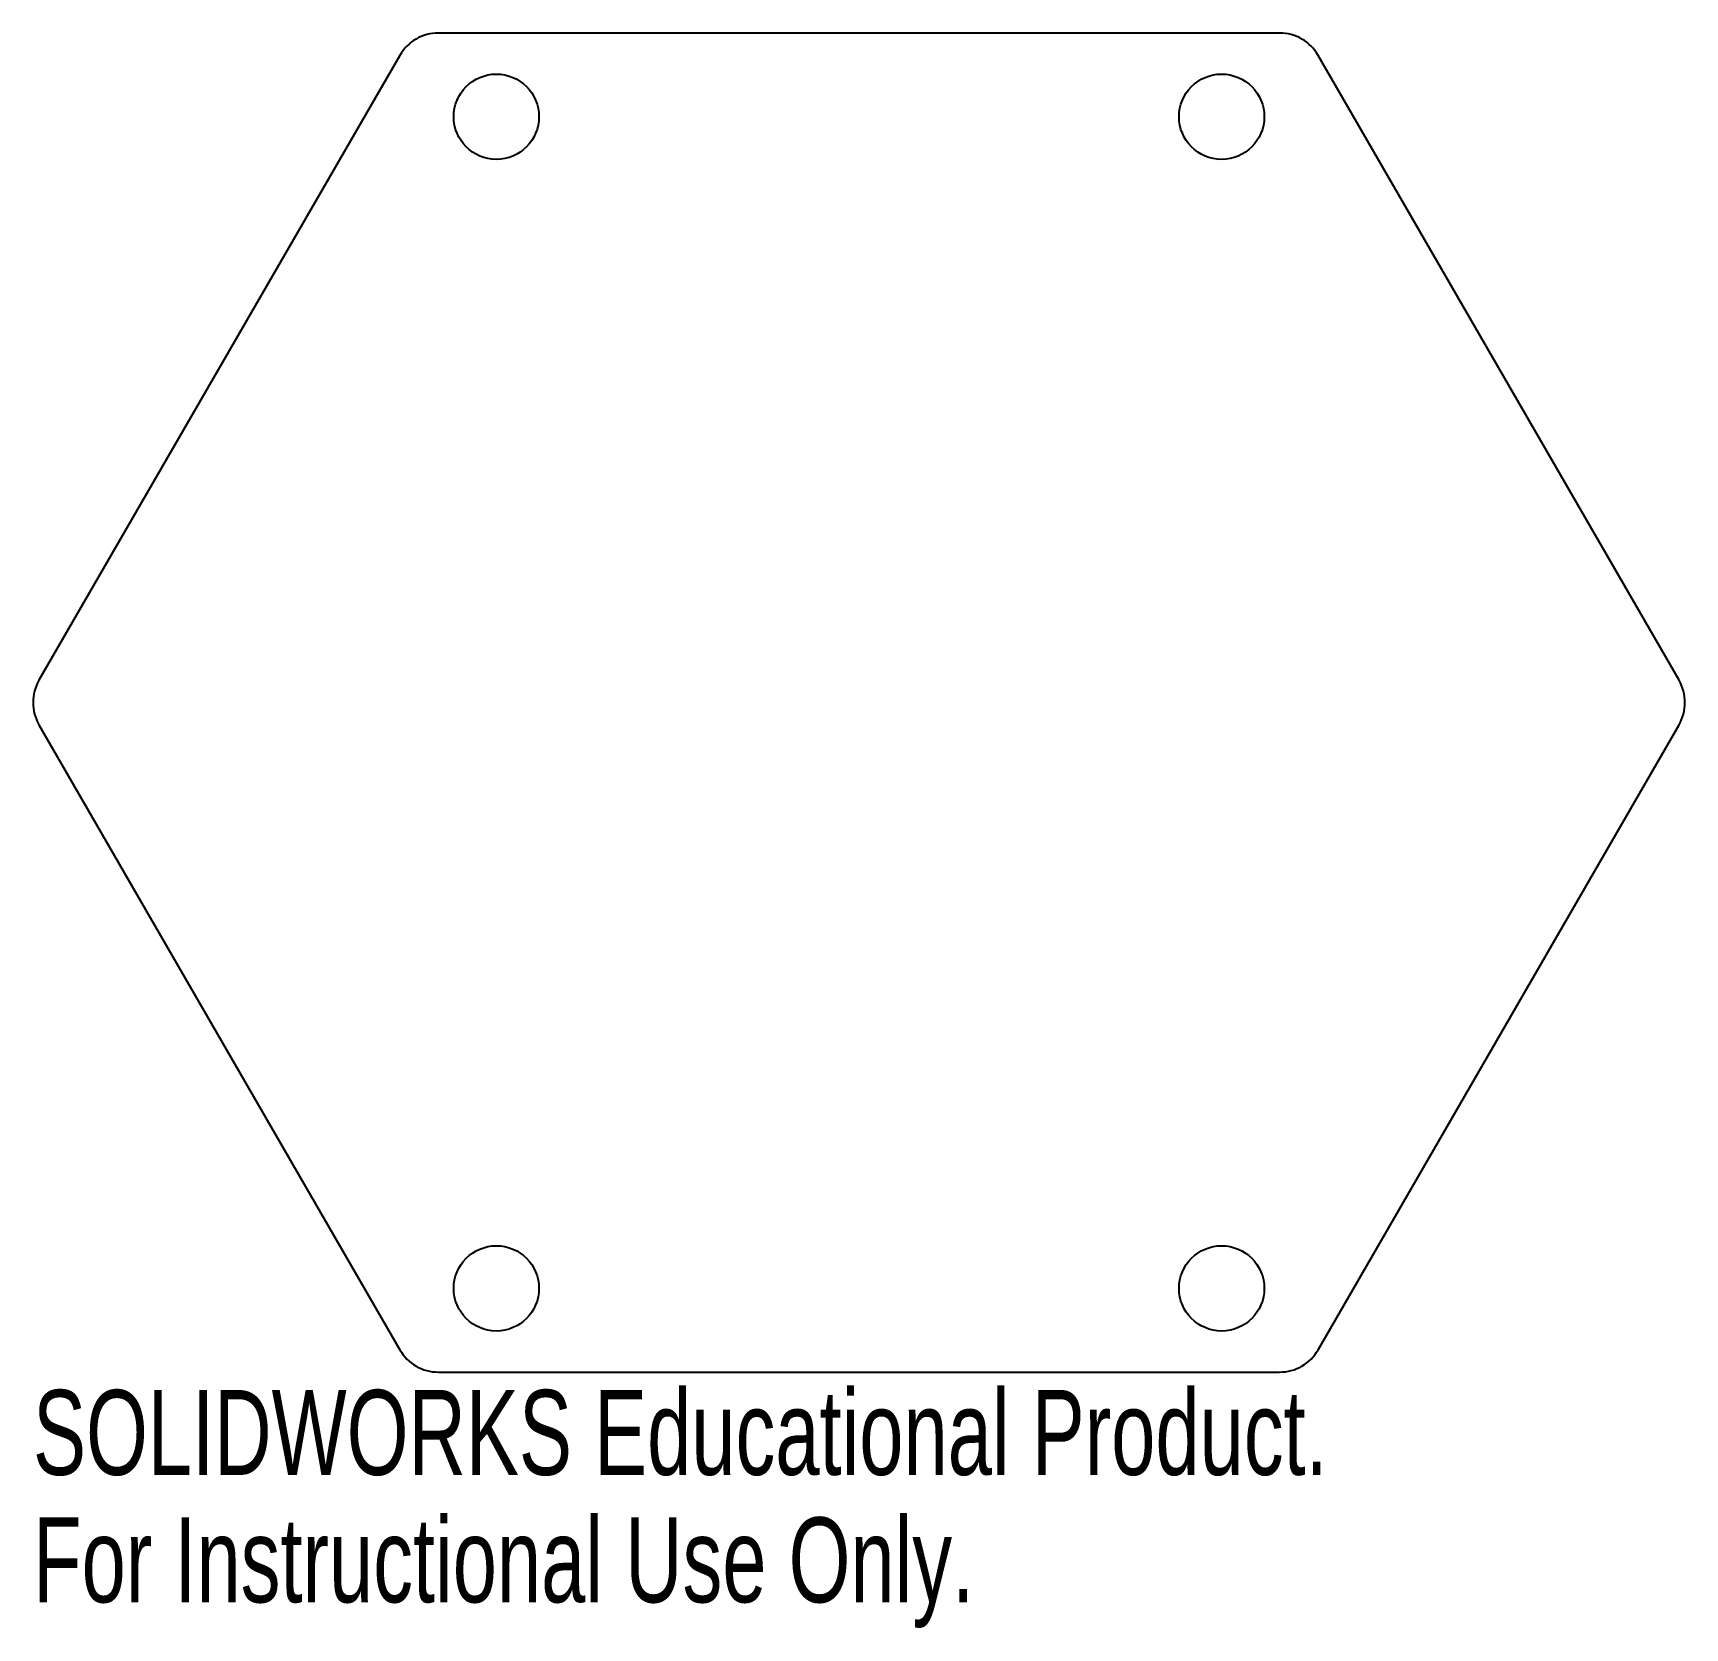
# Model space of a CAD drawing. Header units: inches. Extents: x -1.85 to 1.85, y -6.2 to -2.63.
import ezdxf

# ---------------------------------------------------------------- set-up
doc = ezdxf.new("R2010")
doc.units = ezdxf.units.IN
doc.header["$MEASUREMENT"] = 0
doc.styles.add('SLDTEXTSTYLE0', font='TXT', dxfattribs={"width": 0.7})

msp = doc.modelspace()

# ---------------------------------------------------------------- linework, layer by layer
at = {"color": 7, "linetype": 'Continuous', "lineweight": 25}
for p, q in [((0.9423, -2.63), (-0.9423, -2.63)), ((-1.0289, -2.68), (-1.8372, -4.08)), ((1.8372, -4.08), (1.0289, -2.68)), ((-1.8372, -4.18), (-1.0289, -5.58)), ((1.0289, -5.58), (1.8372, -4.18)), ((-0.9423, -5.63), (0.9423, -5.63))]:
    msp.add_line(p, q, dxfattribs=at)
for centre in [(-0.8125, -2.8175), (0.8125, -2.8175), (-0.8125, -5.4425), (0.8125, -5.4425)]:
    msp.add_circle(centre, 0.0955, dxfattribs=at)
for centre, start, end in [((-0.9423, -2.73), 90, 150), ((0.9423, -2.73), 30, 90), ((-1.7506, -4.13), 150, 210), ((1.7506, -4.13), 330, 30), ((-0.9423, -5.53), 210, 270), ((0.9423, -5.53), 270, 330)]:
    msp.add_arc(centre, 0.1, start, end, dxfattribs=at)

# ---------------------------------------------------------------- texts
at = {"color": 7, "linetype": 'Continuous', "char_height": 0.1903, "attachment_point": 1, "style": 'SLDTEXTSTYLE0'}
for s, insert in [('SOLIDWORKS Educational Product.', (-1.8506, -5.6701)), ('For Instructional Use Only.', (-1.8506, -5.9556))]:
    msp.add_mtext(s, dxfattribs=dict(at, insert=insert))

doc.saveas('drawing.dxf')
